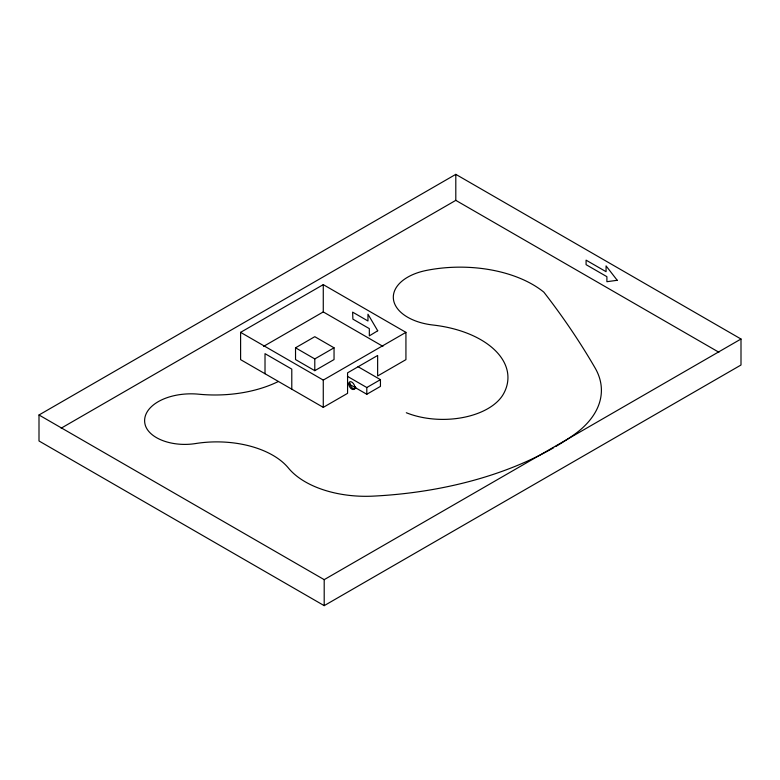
<?xml version="1.0" encoding="UTF-8"?>
<svg xmlns="http://www.w3.org/2000/svg" width="780" height="780" viewBox="0 0 780 780"><rect width="100%" height="100%" fill="white"/><g stroke="black" fill="none" stroke-linecap="round" stroke-linejoin="round"><path stroke-width="1.17" d="M354.783 387.065L355.475 386.822M39 414.989L455.803 174.349L741 339.017L741 365.011L324.197 605.65L39 440.983L39 414.989L324.197 579.647L741 339.017M61.162 428.191L455.803 200.353L718.897 352.248M240.601 332.358L323.271 284.632L405.931 332.358L405.931 359.639L377.637 375.979L377.637 355.475L347.568 372.84L347.568 393.344L323.271 407.365L240.601 359.639L240.601 332.358L323.271 380.084L405.931 332.358M263.62 346.349L323.271 311.922L382.912 346.349M295.532 347.802L314.788 336.687L334.045 347.802L334.045 359.56L314.788 370.675L295.532 359.56L295.532 347.802L314.788 358.927L334.045 347.802M349.859 383.214L348.748 383.848A4.29 2.477 60 0 0 351.78 389.103A4.29 2.477 60 0 0 354.812 387.348L354.715 386.383A4.29 2.477 60 0 0 351.78 382.102A4.29 2.477 60 0 0 348.855 383.009L348.748 383.848L366.805 394.27L380.445 386.392L380.445 379.645L358.03 366.697M349.986 383.282L348.787 383.604M347.441 376.34L366.805 387.523L380.445 379.645M455.803 174.349L455.803 200.353M366.805 387.523L366.805 394.27M324.197 579.647L324.197 605.65M323.271 284.632L323.271 311.922M323.271 380.084L323.271 407.365M314.788 358.927L314.788 370.675M291.788 389.191L291.788 369.115L265.015 353.662L265.015 373.737M278.401 381.469A97.432 56.248 0 0 1 198.783 394.202A46.439 26.812 0 0 0 145.265 425.11A40.102 23.146 0 0 0 195.556 443.557A79.238 45.747 0 0 1 288.424 468.039A85.615 49.423 0 0 0 373.123 496.129A290.95 167.983 0 0 0 553.683 447.71M355.816 387.562A4.29 2.477 60 0 1 352.892 388.459A4.29 2.477 60 0 1 349.966 384.179M406.312 412.737A63.706 36.777 0 0 0 503.549 393.802A92.654 53.488 0 0 0 433.007 325.026A49.072 28.333 0 0 1 393.442 299.247A49.072 28.333 0 0 1 426.212 270.465A102.697 59.29 0 0 1 543.855 292.159A1432.343 826.956 0 0 1 595.101 367.975A121.816 70.327 0 0 1 574.187 434.596A290.95 167.983 0 0 1 555.643 446.569M377.715 330.769L369.33 335.878L369.33 328.633L352.892 319.137L352.619 312.127L367.965 320.99L367.965 314.203L377.715 330.769M617.224 280.293L606.899 281.707L606.899 276.676L586.082 264.664L586.082 260.149L606.07 271.684L606.07 265.902L617.224 280.293"/></g></svg>
